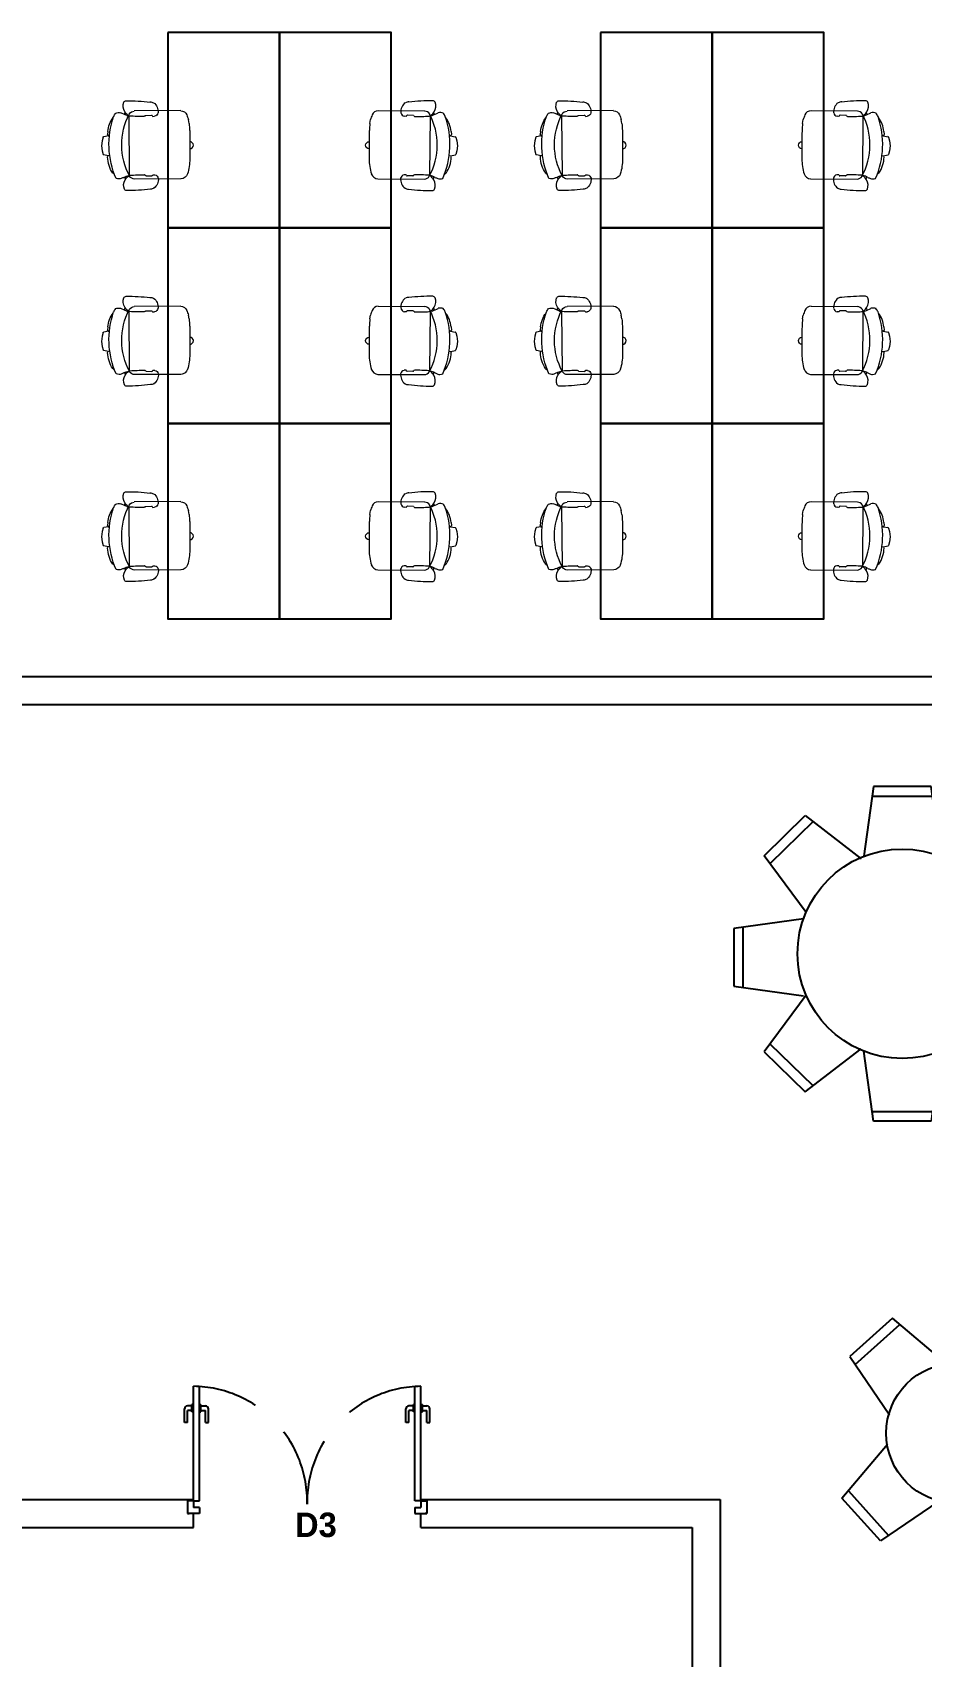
# Model space of a CAD drawing. Header units: inches. Extents: x 478327 to 492265, y -26791 to -22136.
# Drawn here: x 481818 to 482105, y -25693 to -25170 of the extents above; entities that cross this region are included whole.
import ezdxf

# ---------------------------------------------------------------- set-up
doc = ezdxf.new("R2010")
doc.units = ezdxf.units.IN
doc.header["$MEASUREMENT"] = 0
doc.linetypes.add('DASHED', pattern=[0.75, 0.5, -0.25])
doc.layers.add('A-furniture', color=8, linetype='Continuous', lineweight=9)
doc.layers.add('I-ANNO-TEXT', color=7, linetype='Continuous', lineweight=18)
for name, color, linetype in [('furniture', 201, 'Continuous'), ('I-FURN', 1, 'Continuous'), ('I-WALL-IN', 3, 'Continuous'), ('S_COULMN', 7, 'Continuous')]:
    doc.layers.add(name, color=color, linetype=linetype)
doc.styles.add('MICRO', font='')
doc.styles.get('MICRO').set_extended_font_data('MicrogrammaSSi', bold=True)

# ---------------------------------------------------------------- blocks, each defined once
blk = doc.blocks.new('A$C6A0E07C9')
at = {"layer": 'A-furniture'}
for p, q in [((-0.214, 0.272), (0.118, 0.288)), ((-0.012, 0.242), (-0.025, 0.242)), ((-0.011, 0.243), (-0.012, 0.242)), ((-0.008, 0.248), (-0.011, 0.243)), ((-0.011, 0.243), (-0.011, 0.243)), ((0.038, 0.251), (-0.003, 0.25)), ((0.042, 0.251), (0.045, 0.247)), ((0.045, 0.247), (0.046, 0.246)), ((0.046, 0.246), (0.048, 0.245)), ((0.048, 0.245), (0.048, 0.245)), ((0.159, 0.25), (0.179, -0.167)), ((-0.269, 0.177), (-0.266, 0.205)), ((0.315, 0.121), (0.306, 0.12)), ((0.313, 0.121), (0.347, 0.116)), ((0.315, 0.152), (0.319, 0.129)), ((-0.291, 0.02), (-0.289, 0.029)), ((-0.288, 0.01), (-0.291, 0.02)), ((-0.289, 0.029), (-0.284, 0.038)), ((-0.282, 0.002), (-0.288, 0.01)), ((-0.284, 0.038), (-0.276, 0.044)), ((-0.274, -0.003), (-0.282, 0.002)), ((-0.276, 0.044), (-0.267, 0.046)), ((0.351, 0.113), (0.36, 0.088)), ((0.364, 0.015), (0.358, -0.011)), ((0.36, 0.088), (0.366, 0.051)), ((0.366, 0.051), (0.364, 0.015)), ((-0.264, -0.004), (-0.274, -0.003)), ((0.311, -0.022), (0.322, -0.023)), ((0.32, -0.023), (0.355, -0.015)), ((0.355, -0.015), (0.356, -0.013)), ((0.356, -0.013), (0.358, -0.011)), ((-0.189, -0.217), (0.143, -0.2)), ((0.009, -0.176), (-0.004, -0.177)), ((0.009, -0.176), (0.009, -0.176)), ((0.01, -0.176), (0.009, -0.176)), ((0.013, -0.182), (0.01, -0.176)), ((0.059, -0.18), (0.018, -0.183)), ((0.063, -0.179), (0.066, -0.175)), ((0.066, -0.175), (0.067, -0.174)), ((0.067, -0.174), (0.069, -0.173)), ((0.069, -0.173), (0.069, -0.173)), ((0.296, -0.147), (0.284, -0.159))]:
    blk.add_line(p, q, dxfattribs=at)
for centre, radius, start, end in [((0.224, -0.892), 1.257, 92.3594, 100.1757), ((0.172, 0.345), 0.0192, 28.1256, 89.2436), ((0.121, 0.323), 0.0749, 330.3794, 24.513), ((0.594, -0.035), 0.893, 162.1203, 164.4323), ((-0.21, 0.223), 0.0487, 94.526, 161.0109), ((0.027, 0.278), 0.0792, 129.4999, 189.1152), ((-0.022, 0.271), 0.0292, 192.0047, 264.4409), ((0.007, 0.283), 0.0635, 94.0792, 117.5938), ((-0.004, 0.244), 0.00623, 84.8455, 131.3174), ((0.037, 0.241), 0.0101, 64.5281, 88.6391), ((0.001, 1.553), 1.309, 272.0899, 276.676), ((0.117, 0.241), 0.0463, 34.0902, 88.4441), ((0.149, 0.274), 0.0211, 279.8693, 313.3434), ((-0.249, 0.025), 0.471, 334.5973, 30.9732), ((0.17, 0.245), 0.0129, 130.1366, 158.0173), ((0.187, 0.181), 0.0779, 100.0525, 108.2672), ((0.108, 0.326), 0.0879, 309.6726, 333.0223), ((-1.125, 2.793), 2.849, 297.1157, 298.0695), ((-0.92, -0.013), 1.143, 14.0931, 15.0056), ((0.234, 0.223), 0.0597, 72.5282, 107.7011), ((0.195, 0.222), 0.0806, 25.5198, 45.5387), ((-0.301, 0.026), 0.614, 339.6108, 22.0467), ((0.128, 0.125), 0.189, 8.0925, 40.8276), ((0.182, 0.142), 0.452, 175.5289, 182.0991), ((72.219, 3.627), 72.574, 182.76527, 182.92488), ((0.31, 0.129), 0.0088, 301.088, 3.1667), ((0.347, 0.111), 0.00513, 22.8184, 91.0076), ((0.081, -0.062), 0.341, 182.481, 200.7553), ((0.116, -0.038), 0.211, 328.6962, 1.8079), ((0.318, -0.031), 0.00903, 2.1237, 63.3709), ((-0.186, -0.16), 0.0572, 202.8821, 266.1169), ((0.052, -0.207), 0.0792, 176.5782, 236.1936), ((0.002, -0.206), 0.0292, 101.2525, 173.6887), ((0.017, -0.177), 0.00623, 234.376, 280.848), ((0.058, -0.17), 0.0101, 277.0543, 301.1654), ((0.152, -1.479), 1.309, 89.0174, 93.6036), ((0.138, -0.155), 0.0449, 276.7939, 330.1521), ((0.172, -0.191), 0.0211, 52.3501, 85.8241), ((0.197, -0.155), 0.0211, 212.6602, 229.0352), ((0.163, -0.292), 0.122, 63.0548, 80.6357), ((0.136, -0.248), 0.0879, 32.6712, 56.0209), ((-0.92, -0.013), 1.143, 350.6964, 351.6126), ((0.149, -0.244), 0.0749, 341.1805, 35.314), ((0.324, 0.055), 0.26, 246.1539, 250.8174), ((0.249, -0.153), 0.0392, 254.2998, 275.9911), ((0.254, -0.14), 0.0518, 269.3553, 293.3788), ((0.031, -0.214), 0.0635, 248.0997, 271.6142), ((0.131, 0.976), 1.257, 265.5178, 273.334), ((0.202, -0.26), 0.0192, 276.4498, 337.5679)]:
    blk.add_arc(centre, radius, start, end, dxfattribs=at)
blk = doc.blocks.new('A$C15473981')
at = {"layer": 'furniture'}
for p, q in [((-0.206, 1.198), (-0.274, 0.698)), ((0.207, 1.198), (-0.206, 1.198)), ((0.276, 0.698), (0.207, 1.198)), ((-0.214, 1.129), (0.216, 1.129)), ((-0.989, 0.702), (-0.694, 0.99)), ((-0.639, 0.947), (-0.947, 0.647)), ((-0.694, 0.99), (-0.295, 0.68)), ((0.694, 0.99), (0.295, 0.68)), ((0.639, 0.947), (0.947, 0.647)), ((0.989, 0.702), (0.694, 0.99)), ((-0.689, 0.296), (-0.989, 0.702)), ((0.689, 0.296), (0.989, 0.702)), ((-0.707, 0.249), (-1.207, 0.18)), ((0.697, 0.273), (1.197, 0.205)), ((-1.207, 0.18), (-1.207, -0.232)), ((-1.139, -0.241), (-1.139, 0.189)), ((1.128, -0.217), (1.128, 0.213)), ((1.197, 0.205), (1.197, -0.208)), ((-1.207, -0.232), (-0.707, -0.301)), ((1.197, -0.208), (0.697, -0.277)), ((-0.689, -0.296), (-0.989, -0.702)), ((0.689, -0.296), (0.989, -0.702)), ((-0.639, -0.947), (-0.947, -0.647)), ((-0.694, -0.99), (-0.295, -0.68)), ((0.694, -0.99), (0.295, -0.68)), ((0.639, -0.947), (0.947, -0.647)), ((-0.989, -0.702), (-0.694, -0.99)), ((-0.206, -1.198), (-0.274, -0.698)), ((0.276, -0.698), (0.207, -1.198)), ((0.989, -0.702), (0.694, -0.99)), ((-0.214, -1.129), (0.216, -1.129)), ((0.207, -1.198), (-0.206, -1.198))]:
    blk.add_line(p, q, dxfattribs=at)
at = {"layer": 'S_COULMN'}
blk.add_circle((0, 0), 0.75, dxfattribs=at)
blk = doc.blocks.new('A$C116E3A92')
at = {"layer": 'furniture'}
for p, q in [((-0.791, 0.392), (-1.083, 0.1)), ((-1.04, 0.045), (-0.736, 0.349)), ((-0.389, 0.087), (-0.791, 0.392)), ((-0.2, 0.09), (0.202, 0.395)), ((0.451, 0.049), (0.148, 0.353)), ((0.202, 0.395), (0.494, 0.104)), ((-1.083, 0.1), (-0.778, -0.302)), ((0.494, 0.104), (0.189, -0.299)), ((-0.789, -0.499), (-1.094, -0.901)), ((0.2, -0.502), (0.505, -0.904)), ((-1.094, -0.901), (-0.802, -1.192)), ((-0.747, -1.15), (-1.051, -0.846)), ((-0.802, -1.192), (-0.4, -0.887)), ((0.213, -1.196), (-0.189, -0.891)), ((0.159, -1.153), (0.462, -0.849)), ((0.505, -0.904), (0.213, -1.196))]:
    blk.add_line(p, q, dxfattribs=at)
at = {"layer": 'S_COULMN'}
blk.add_circle((-0.294, -0.404), 0.5, dxfattribs=at)

msp = doc.modelspace()

# ---------------------------------------------------------------- linework, layer by layer
for p, q in [((481869.903, -25643.196, 6.93), (481869.903, -25606.255, 6.93)), ((481871.832, -25643.196, 6.93), (481871.832, -25606.33, 6.93)), ((481941.282, -25643.196, 6.93), (481941.282, -25606.33, 6.93)), ((481943.21, -25643.196, 6.93), (481943.21, -25606.255, 6.93)), ((481869.421, -25612.598, 6.93), (481867.975, -25612.598, 6.93)), ((481869.421, -25614.526, 6.93), (481869.421, -25612.116, 6.93)), ((481869.903, -25612.116, 6.93), (481869.421, -25612.116, 6.93)), ((481871.832, -25612.116, 6.93), (481872.314, -25612.116, 6.93)), ((481872.314, -25614.526, 6.93), (481872.314, -25612.116, 6.93)), ((481872.314, -25612.598, 6.93), (481873.761, -25612.598, 6.93)), ((481940.8, -25612.598, 6.93), (481939.353, -25612.598, 6.93)), ((481940.8, -25614.526, 6.93), (481940.8, -25612.116, 6.93)), ((481941.282, -25612.116, 6.93), (481940.8, -25612.116, 6.93)), ((481943.21, -25612.116, 6.93), (481943.692, -25612.116, 6.93)), ((481943.692, -25614.526, 6.93), (481943.692, -25612.116, 6.93)), ((481943.692, -25612.598, 6.93), (481945.139, -25612.598, 6.93)), ((481867.011, -25617.901, 6.93), (481867.011, -25613.562, 6.93)), ((481867.975, -25617.901, 6.93), (481867.011, -25617.901, 6.93)), ((481869.421, -25614.044, 6.93), (481867.975, -25614.044, 6.93)), ((481867.975, -25617.901, 6.93), (481867.975, -25614.044, 6.93)), ((481869.903, -25614.526, 6.93), (481869.421, -25614.526, 6.93)), ((481871.832, -25614.526, 6.93), (481872.314, -25614.526, 6.93)), ((481872.314, -25614.044, 6.93), (481873.761, -25614.044, 6.93)), ((481873.761, -25617.901, 6.93), (481873.761, -25614.044, 6.93)), ((481873.761, -25617.901, 6.93), (481874.725, -25617.901, 6.93)), ((481874.725, -25617.901, 6.93), (481874.725, -25613.562, 6.93)), ((481938.389, -25617.901, 6.93), (481938.389, -25613.562, 6.93)), ((481939.353, -25617.901, 6.93), (481938.389, -25617.901, 6.93)), ((481939.353, -25617.901, 6.93), (481939.353, -25614.044, 6.93)), ((481940.8, -25614.044, 6.93), (481939.353, -25614.044, 6.93)), ((481941.282, -25614.526, 6.93), (481940.8, -25614.526, 6.93)), ((481943.21, -25614.526, 6.93), (481943.692, -25614.526, 6.93)), ((481943.692, -25614.044, 6.93), (481945.139, -25614.044, 6.93)), ((481945.139, -25617.901, 6.93), (481945.139, -25614.044, 6.93)), ((481945.139, -25617.901, 6.93), (481946.103, -25617.901, 6.93)), ((481946.103, -25617.901, 6.93), (481946.103, -25613.562, 6.93)), ((481869.903, -25643.196, 6.93), (481867.975, -25643.196, 6.93)), ((481867.975, -25643.196, 6.93), (481867.975, -25647.246, 6.93)), ((481869.903, -25643.196, 6.93), (481871.832, -25643.196, 6.93)), ((481869.903, -25643.196, 6.93), (481869.903, -25645.317, 6.93)), ((481869.903, -25643.196, 6.93), (481869.903, -25645.317, 6.93)), ((481943.21, -25643.196, 6.93), (481941.282, -25643.196, 6.93)), ((481943.21, -25643.196, 6.93), (481945.139, -25643.196, 6.93)), ((481943.21, -25643.196, 6.93), (481943.21, -25645.317, 6.93)), ((481943.21, -25643.196, 6.93), (481943.21, -25645.317, 6.93)), ((481945.139, -25643.196, 6.93), (481945.139, -25647.246, 6.93)), ((481867.975, -25647.246, 6.93), (481868.515, -25647.246, 6.93)), ((481871.832, -25647.246, 6.93), (481867.975, -25647.246, 6.93)), ((481871.832, -25645.317, 6.93), (481869.903, -25645.317, 6.93)), ((481871.832, -25645.317, 6.93), (481871.832, -25647.246, 6.93)), ((481941.282, -25645.317, 6.93), (481943.21, -25645.317, 6.93)), ((481941.282, -25645.317, 6.93), (481941.282, -25647.246, 6.93)), ((481941.282, -25647.246, 6.93), (481945.139, -25647.246, 6.93)), ((481945.139, -25647.246, 6.93), (481944.599, -25647.246, 6.93))]:
    msp.add_line(p, q)
at = {"linetype": 'DASHED', "ltscale": 50}
for centre, start, end in [((481869.421, -25643.389, 6.93), 358.60282, 89.25501), ((481943.693, -25643.389, 6.93), 90.74499, 181.39718)]:
    msp.add_arc(centre, 37.137, start, end, dxfattribs=at)
for centre, start, end in [((481867.975, -25613.562, 6.93), 90, 180), ((481873.761, -25613.562, 6.93), 0, 90), ((481939.353, -25613.562, 6.93), 90, 180), ((481945.139, -25613.562, 6.93), 0, 90)]:
    msp.add_arc(centre, 0.964, start, end)
at = {"layer": 'I-FURN', "elevation": 6.93}
for points in [[(481861.626, -25169.981), (481861.626, -25232.981), (481897.626, -25232.981), (481897.626, -25169.981)], [(481897.626, -25169.981), (481897.626, -25232.981), (481933.626, -25232.981), (481933.626, -25169.981)], [(482001.126, -25169.981), (482001.126, -25232.981), (482037.126, -25232.981), (482037.126, -25169.981)], [(482037.126, -25169.981), (482037.126, -25232.981), (482073.126, -25232.981), (482073.126, -25169.981)], [(481861.626, -25232.981), (481861.626, -25295.981), (481897.626, -25295.981), (481897.626, -25232.981)], [(481897.626, -25232.981), (481897.626, -25295.981), (481933.626, -25295.981), (481933.626, -25232.981)], [(482001.126, -25232.981), (482001.126, -25295.981), (482037.126, -25295.981), (482037.126, -25232.981)], [(482037.126, -25232.981), (482037.126, -25295.981), (482073.126, -25295.981), (482073.126, -25232.981)], [(481861.626, -25295.981), (481861.626, -25358.981), (481897.626, -25358.981), (481897.626, -25295.981)], [(481897.626, -25295.981), (481897.626, -25358.981), (481933.626, -25358.981), (481933.626, -25295.981)], [(482001.126, -25295.981), (482001.126, -25358.981), (482037.126, -25358.981), (482037.126, -25295.981)], [(482037.126, -25295.981), (482037.126, -25358.981), (482073.126, -25358.981), (482073.126, -25295.981)]]:
    msp.add_lwpolyline(points, close=True, dxfattribs=at)
at = {"layer": 'I-WALL-IN'}
for p, q in [((481531.14, -25642.746, 6.93), (481869.903, -25642.746, 6.93)), ((481943.21, -25642.746, 6.93), (482039.639, -25642.746, 6.93)), ((481943.21, -25643.196, 6.93), (481943.21, -25642.746, 6.93)), ((481869.903, -25651.746, 6.93), (481869.903, -25647.246, 6.93)), ((481943.21, -25651.746, 6.93), (481943.21, -25647.246, 6.93)), ((481526.64, -25651.746, 6.93), (481869.903, -25651.746, 6.93)), ((481943.21, -25651.746, 6.93), (482030.639, -25651.746, 6.93))]:
    msp.add_line(p, q, dxfattribs=at)
at = {"layer": 'I-WALL-IN', "elevation": 6.93}
for points in [[(482361.126, -25377.639), (481792.14, -25377.639)], [(482361.126, -25386.639), (481531.14, -25386.639)], [(482039.639, -25642.746), (482039.639, -25969.389)], [(482030.639, -25651.746), (482030.639, -25969.389)]]:
    msp.add_lwpolyline(points, dxfattribs=at)

# ---------------------------------------------------------------- block references
at = {"xscale": 45, "yscale": 45, "zscale": 45}
msp.add_blockref('A$C15473981', (482098.363, -25466.864, 3.812), dxfattribs=at)
at = {"layer": 'A-furniture'}
for p, xscale, yscale, zscale, rotation in [((481856.844, -25207.912, 49.738), -44.99999999897784, 45, 45, 3.143472837721584), ((481938.407, -25207.912, 49.738), 44.99999999897928, 44.99999999897928, 44.99999999897928, 356.8565271622451), ((481996.344, -25207.912, 49.738), -44.99999999897784, 45, 45, 3.143472837721584), ((482077.907, -25207.912, 49.738), 44.99999999897928, 44.99999999897928, 44.99999999897928, 356.8565271622451), ((481856.844, -25270.912, 49.738), -44.99999999897784, 45, 45, 3.143472837721584), ((481938.407, -25270.912, 49.738), 44.99999999897928, 44.99999999897928, 44.99999999897928, 356.8565271622451), ((481996.344, -25270.912, 49.738), -44.99999999897784, 45, 45, 3.143472837721584), ((482077.907, -25270.912, 49.738), 44.99999999897928, 44.99999999897928, 44.99999999897928, 356.8565271622451), ((481856.844, -25333.912, 49.738), -44.99999999897784, 45, 45, 3.143472837721584), ((481938.407, -25333.912, 49.738), 44.99999999897928, 44.99999999897928, 44.99999999897928, 356.8565271622451), ((481996.344, -25333.912, 49.738), -44.99999999897784, 45, 45, 3.143472837721584), ((482077.907, -25333.912, 49.738), 44.99999999897928, 44.99999999897928, 44.99999999897928, 356.8565271622451)]:
    msp.add_blockref('A$C6A0E07C9', p, dxfattribs=dict(at, xscale=xscale, yscale=yscale, zscale=zscale, rotation=rotation))
at = {"layer": 'S_COULMN', "xscale": 45.00000000000062, "yscale": 45.00000000000062, "zscale": 45.00000000000062, "rotation": 267.0503325455494}
msp.add_blockref('A$C116E3A92', (482133.183, -25635.5, 3.812), dxfattribs=at)

# ---------------------------------------------------------------- texts
at = {"layer": 'I-ANNO-TEXT', "insert": (481902.631, -25646.951, 6.93), "char_height": 7.875, "attachment_point": 1, "style": 'MICRO'}
msp.add_mtext_dynamic_manual_height_columns('{\\fBahnschrift Light|b1|i0|c0|p34;D3}', width=7.40993, gutter_width=1.5, heights=[0], dxfattribs=at)

doc.saveas('drawing.dxf')
